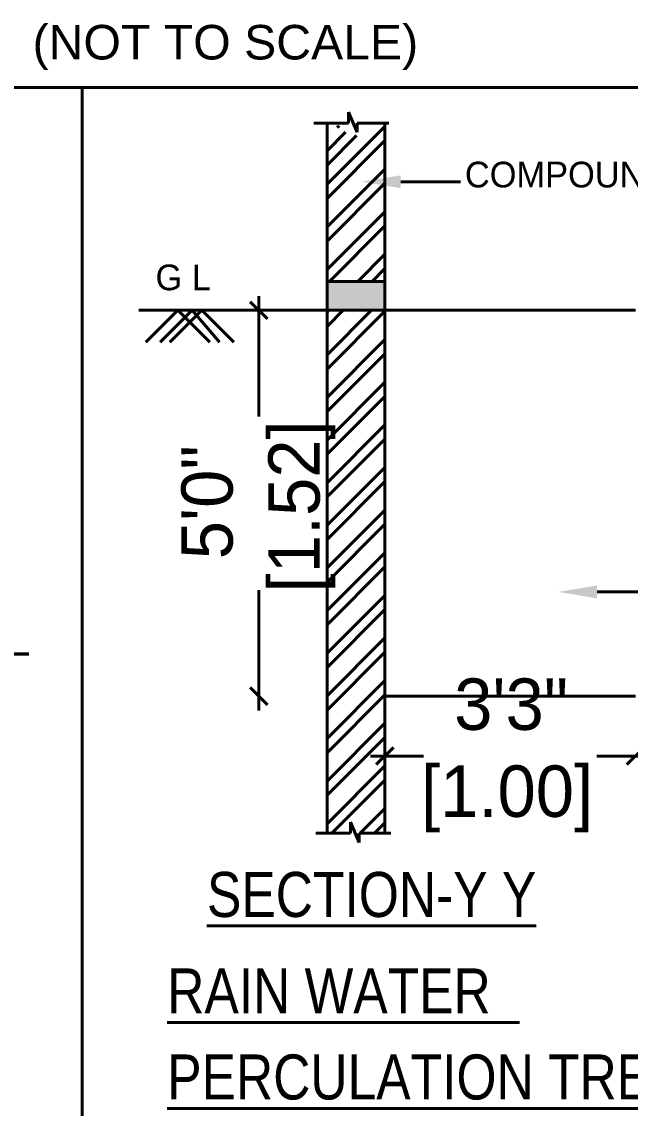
# Model space of a CAD drawing. Header units: metres. Extents: x 3616 to 3987, y 1122 to 1251.
# Drawn here: x 3700.25 to 3707.77, y 1187.38 to 1200.81 of the extents above; entities that cross this region are included whole.
import ezdxf

# ---------------------------------------------------------------- set-up
doc = ezdxf.new("R2010")
doc.units = ezdxf.units.M
for name, color, linetype, lineweight in [('2CON', 1, 'Continuous', 35), ('4CON', 3, 'Continuous', 35), ('5CON', 2, 'Continuous', 35), ('DIM', 140, 'Continuous', 15)]:
    doc.layers.add(name, color=color, linetype=linetype, lineweight=lineweight)
doc.layers.add('wall', color=7, linetype='Continuous')
doc.styles.add('t11', font='ARIALN.TTF', dxfattribs={"height": 9})
doc.styles.add('t14', font='BKANT.TTF')
doc.styles.add('t22', font='MTCORSVA.TTF', dxfattribs={"height": 5000})
doc.styles.add('t3', font='arial.ttf')

# ---------------------------------------------------------------- blocks, each defined once
blk = doc.blocks.new('FHFGHF')
at = {"color": 0, "linetype": 'ByBlock', "lineweight": 40}
blk.add_lwpolyline([(285594.52468, 36565.66583), (285847.725, 36565.66583), (285847.725, 36882.11349), (285594.52468, 36882.11349)], close=True, dxfattribs=at)
at = {"color": 0, "lineweight": 40, "style": 't3'}
blk.add_text('SOLAR CELL', height=9.57731, dxfattribs=at).set_placement((285749.98457, 36714.70674))
blk = doc.blocks.new('DGGHFHHJFF')
at = {"layer": '2CON', "lineweight": 40}
blk.add_hatch(color=0, dxfattribs=at).paths.add_polyline_path([(286317.92, 36431.96), (286305.77, 36431.96), (286305.77, 36425.88), (286317.92, 36425.88)])
at = {"color": 0, "linetype": 'ByBlock', "lineweight": 40}
for p, q in [((286293.26, 36424.08), (286289.66, 36427.68)), ((286289.66, 36346.67), (286293.26, 36343.07)), ((286319.72, 36334.1), (286316.12, 36330.5)), ((286368.77, 36330.5), (286372.37, 36334.1))]:
    blk.add_line(p, q, dxfattribs=at)
blk.add_lwpolyline([(286254.32, 36247.13), (286497.27, 36247.13), (286497.27, 36472.65), (286254.32, 36472.65)], close=True, dxfattribs=at)
at = {"layer": '2CON', "color": 0, "lineweight": 40}
for p, q in [((286310.27, 36467.48), (286312.09, 36463.25)), ((286310.27, 36465.2), (286310.27, 36467.48)), ((286303.01, 36465.2), (286310.27, 36465.2)), ((286305.77, 36465.2), (286305.77, 36316.12)), ((286305.77, 36452.34), (286317.92, 36464.49)), ((286305.77, 36459.35), (286309.68, 36463.25)), ((286307.91, 36464.25), (286308.3, 36464.64)), ((286312.09, 36463.25), (286312.09, 36465.2)), ((286312.09, 36465.2), (286318.75, 36465.2)), ((286314.85, 36465.03), (286315.02, 36465.2)), ((286317.92, 36465.2), (286317.92, 36316.12)), ((286305.77, 36456.36), (286311.96, 36462.55)), ((286305.77, 36449.36), (286317.92, 36461.51)), ((286305.77, 36443.39), (286317.92, 36455.54)), ((286305.77, 36440.41), (286317.92, 36452.56)), ((286321.25, 36452.87), (286333.77, 36452.87)), ((286305.77, 36434.44), (286317.92, 36446.59)), ((286306.27, 36431.96), (286317.92, 36443.61)), ((286312.23, 36431.96), (286317.92, 36437.64)), ((286315.22, 36431.96), (286317.92, 36434.66)), ((286305.77, 36431.96), (286317.92, 36431.96)), ((286267.73, 36419.17), (286274.44, 36425.88)), ((286270.76, 36419.17), (286277.47, 36425.88)), ((286272.79, 36419.17), (286279.5, 36425.88)), ((286281.15, 36419.17), (286274.44, 36425.88)), ((286283.17, 36419.17), (286277.47, 36425.88)), ((286286.21, 36419.17), (286279.5, 36425.88)), ((286317.92, 36425.88), (286305.77, 36425.88)), ((286305.77, 36425.49), (286306.16, 36425.88)), ((286305.77, 36416.54), (286315.11, 36425.88)), ((286305.77, 36422.51), (286309.14, 36425.88)), ((286305.77, 36413.56), (286317.92, 36425.71)), ((286317.92, 36425.88), (286370.57, 36425.88)), ((286305.77, 36407.59), (286317.92, 36419.74)), ((286305.77, 36404.61), (286317.92, 36416.76)), ((286305.77, 36398.64), (286317.92, 36410.79)), ((286305.77, 36395.66), (286317.92, 36407.81)), ((286305.77, 36389.69), (286317.92, 36401.84)), ((286305.77, 36386.71), (286317.92, 36398.86)), ((286305.77, 36380.74), (286317.92, 36392.89)), ((286305.77, 36377.76), (286317.92, 36389.91)), ((286305.77, 36371.79), (286317.92, 36383.94)), ((286305.77, 36368.81), (286317.92, 36380.96)), ((286305.77, 36362.84), (286317.92, 36374.99)), ((286305.77, 36359.86), (286317.92, 36372.01)), ((286305.77, 36353.89), (286317.92, 36366.04)), ((286362.49, 36366.76), (286405.86, 36366.76)), ((286305.77, 36350.91), (286317.92, 36363.06)), ((286305.77, 36344.94), (286317.92, 36357.09)), ((286305.77, 36341.96), (286317.92, 36354.11)), ((286305.77, 36335.99), (286317.92, 36348.14)), ((286305.77, 36333.01), (286317.92, 36345.16)), ((286317.92, 36344.87), (286370.57, 36344.87)), ((286305.77, 36327.04), (286317.92, 36339.19)), ((286305.77, 36324.06), (286317.92, 36336.21)), ((286305.77, 36318.09), (286317.92, 36330.24)), ((286306.78, 36316.12), (286317.92, 36327.26)), ((286312.75, 36316.12), (286317.92, 36321.29)), ((286310.68, 36316.12), (286310.68, 36318.4)), ((286310.68, 36318.4), (286312.49, 36314.17)), ((286315.73, 36316.12), (286317.92, 36318.31)), ((286303.41, 36316.12), (286310.68, 36316.12)), ((286311.98, 36315.36), (286312.49, 36315.87)), ((286312.49, 36314.17), (286312.49, 36316.12)), ((286312.49, 36316.12), (286319.16, 36316.12))]:
    blk.add_line(p, q, dxfattribs=at)
for points in [[(286321.25, 36451.52), (286321.25, 36454.22), (286313.15, 36452.87)], [(286362.49, 36365.41), (286362.49, 36368.11), (286354.39, 36366.76)]]:
    blk.add_solid(points, dxfattribs=at)
at = {"layer": '5CON', "color": 0, "lineweight": 40}
blk.add_line((286266.25, 36425.88), (286305.77, 36425.88), dxfattribs=at)
at = {"layer": 'DIM', "color": 0, "lineweight": 40}
for p, q in [((286314.92, 36332.3), (286326.03, 36332.3)), ((286373.57, 36332.3), (286362.46, 36332.3))]:
    blk.add_line(p, q, dxfattribs=at)
at = {"layer": 'wall', "color": 0, "lineweight": 40}
for p, q in [((286291.46, 36428.88), (286291.46, 36403.59)), ((286291.46, 36341.87), (286291.46, 36367.16))]:
    blk.add_line(p, q, dxfattribs=at)
at = {"layer": '4CON', "color": 0, "lineweight": 40, "style": 't22'}
for s, height, p in [('COMPOUND WALL', 5.4004, (286334.73, 36451.68)), ('G L ', 5.4, (286269.75, 36430.09))]:
    blk.add_text(s, height=height, dxfattribs=at).set_placement(p)
at = {"layer": '5CON', "color": 0, "lineweight": 40, "ltscale": 0.25, "style": 't11'}
for s, p in [('%%uSECTION-Y Y', (286280.56, 36298.52)), ('%%uRAIN WATER  ', (286272.21, 36278.26)), ('%%uPERCULATION TRENCH DETAIL', (286272.21, 36260.2))]:
    blk.add_text(s, height=9.4507, dxfattribs=at).set_placement(p)
at = {"layer": 'DIM', "color": 0, "lineweight": 40, "style": 't14'}
for s, p in [('3\'3"', (286332.47, 36337.8)), ('[1.00]', (286325.52, 36319.53))]:
    blk.add_text(s, height=10.801, dxfattribs=at).set_placement(p)
at = {"layer": 'wall', "color": 0, "lineweight": 40, "style": 't14'}
for s, p in [('[1.52]', (286304.24, 36366.65)), ('5\'0"', (286285.96, 36373.61))]:
    blk.add_text(s, height=10.801, rotation=90, dxfattribs=at).set_placement(p)

msp = doc.modelspace()

# ---------------------------------------------------------------- linework, layer by layer
msp.add_lwpolyline([(3699.20214, 1213.27191), (3715.29576, 1213.27191), (3715.29576, 1199.99686), (3699.20214, 1199.99686)], close=True)

# ---------------------------------------------------------------- block references
for name, p, xscale, yscale, zscale in [('FHFGHF', (-8290.38128, -347.216), 0.0419502223576263, 0.0419502223576263, 0.0419502223576263), ('DGGHFHHJFF', (-13149.5229, -946.98544), 0.0588655471967707, 0.0588655471967707, 0.0588655471967707)]:
    msp.add_blockref(name, p, dxfattribs=dict(xscale=xscale, yscale=yscale, zscale=zscale))

# ---------------------------------------------------------------- texts
at = {"lineweight": 40, "style": 't3'}
msp.add_text('(NOT TO SCALE)', height=0.4266797, dxfattribs=at).set_placement((3700.38233, 1200.3439, 0))

doc.saveas('drawing.dxf')
